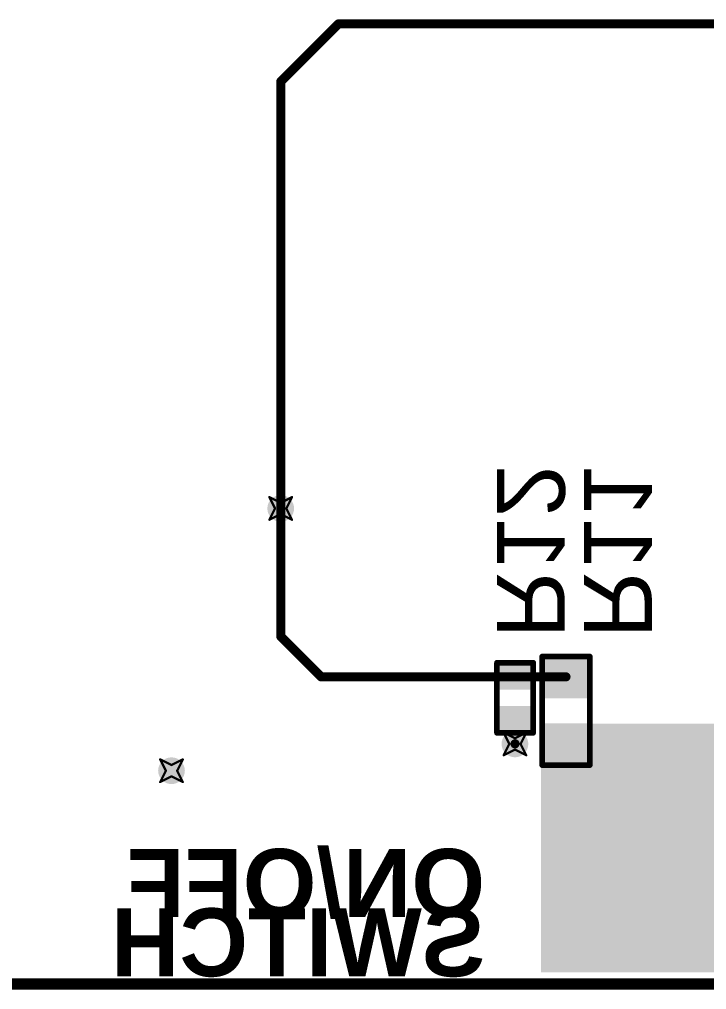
# Model space of a CAD drawing. Header units: inches. Extents: x -11 to 1110, y -7 to 455.
# Drawn here: x 589.11 to 604.53, y -0.13 to 21.64 of the extents above; entities that cross this region are included whole.
import ezdxf

# ---------------------------------------------------------------- set-up
doc = ezdxf.new("R2010")
doc.units = ezdxf.units.IN
for name, color, linetype in [('Board_outline', 216, 'Continuous'), ('Bottom Layer', 5, 'Continuous'), ('Bottom Overlay', 54, 'Continuous'), ('Bottom Paste', 16, 'Continuous'), ('Bottom Solder', 6, 'Continuous'), ('Drill Drawing', 1, 'Continuous'), ('Top Layer', 1, 'Continuous'), ('Via Holes', 16, 'Continuous')]:
    doc.layers.add(name, color=color, linetype=linetype)
doc.styles.add('Arial', font='', dxfattribs={"height": 0.2})
doc.styles.add('Arial_Bold', font='', dxfattribs={"height": 0.2})
doc.styles.get('Arial').set_extended_font_data('Arial')
doc.styles.get('Arial_Bold').set_extended_font_data('Arial', bold=True)

# ---------------------------------------------------------------- blocks, each defined once
blk = doc.blocks.new('R___0402_B_15')
at = {"layer": 'Bottom Layer'}
for points in [[(-0.241, 0.318), (-0.241, -0.318), (-0.699, -0.318), (-0.699, 0.318)], [(0.699, 0.318), (0.699, -0.318), (0.241, -0.318), (0.241, 0.318)]]:
    blk.add_hatch(color=5, dxfattribs=at).paths.add_polyline_path(points)
at = {"layer": 'Bottom Paste'}
for points in [[(-0.241, 0.318), (-0.241, -0.318), (-0.699, -0.318), (-0.699, 0.318)], [(0.699, 0.318), (0.699, -0.318), (0.241, -0.318), (0.241, 0.318)]]:
    blk.add_hatch(color=16, dxfattribs=at).paths.add_polyline_path(points)
at = {"layer": 'Bottom Solder'}
for points in [[(-0.186, 0.373), (-0.186, -0.373), (-0.754, -0.373), (-0.754, 0.373)], [(0.754, 0.373), (0.754, -0.373), (0.186, -0.373), (0.186, 0.373)]]:
    blk.add_hatch(color=6, dxfattribs=at).paths.add_polyline_path(points)
at = {"layer": 'Bottom Overlay'}
for points in [[(-0.787, 0.406, 0.127, 0.127, 0), (0.787, 0.406, 0.127, 0.127, 0)], [(-0.787, 0.406, 0.127, 0.127, 0), (-0.787, -0.406, 0.127, 0.127, 0)], [(0.787, 0.406, 0.127, 0.127, 0), (0.787, -0.406, 0.127, 0.127, 0)], [(-0.813, 0.432, 0.00323, 0.00323, 0), (0.813, 0.432, 0.00323, 0.00323, 0)], [(-0.787, -0.406, 0.127, 0.127, 0), (0.787, -0.406, 0.127, 0.127, 0)]]:
    blk.add_lwpolyline(points, format="xyseb", dxfattribs=at)
for points in [[(-0.819, 0.406, 0.0635, 0.0635, 1), (-0.756, 0.406, 0.0635, 0.0635, 1)], [(-0.819, 0.406, 0.0635, 0.0635, 1), (-0.756, 0.406, 0.0635, 0.0635, 1)], [(0.756, 0.406, 0.0635, 0.0635, 1), (0.819, 0.406, 0.0635, 0.0635, 1)], [(0.756, 0.406, 0.0635, 0.0635, 1), (0.819, 0.406, 0.0635, 0.0635, 1)], [(-0.814, 0.432, 0.00161, 0.00161, 1), (-0.812, 0.432, 0.00161, 0.00161, 1)], [(0.812, 0.432, 0.00161, 0.00161, 1), (0.814, 0.432, 0.00161, 0.00161, 1)], [(-0.819, -0.406, 0.0635, 0.0635, 1), (-0.756, -0.406, 0.0635, 0.0635, 1)], [(-0.819, -0.406, 0.0635, 0.0635, 1), (-0.756, -0.406, 0.0635, 0.0635, 1)], [(0.756, -0.406, 0.0635, 0.0635, 1), (0.819, -0.406, 0.0635, 0.0635, 1)], [(0.756, -0.406, 0.0635, 0.0635, 1), (0.819, -0.406, 0.0635, 0.0635, 1)]]:
    blk.add_lwpolyline(points, format="xyseb", close=True, dxfattribs=at)
blk = doc.blocks.new('R___0603_B_16')
at = {"layer": 'Bottom Layer'}
for points in [[(-1.143, -0.4445), (-1.143, 0.4445), (-0.381, 0.4445), (-0.381, -0.4445)], [(0.381, -0.4445), (0.381, 0.4445), (1.143, 0.4445), (1.143, -0.4445)]]:
    blk.add_hatch(color=5, dxfattribs=at).paths.add_polyline_path(points)
at = {"layer": 'Bottom Paste'}
for points in [[(-1.143, -0.4445), (-1.143, 0.4445), (-0.381, 0.4445), (-0.381, -0.4445)], [(0.381, -0.4445), (0.381, 0.4445), (1.143, 0.4445), (1.143, -0.4445)]]:
    blk.add_hatch(color=16, dxfattribs=at).paths.add_polyline_path(points)
at = {"layer": 'Bottom Solder'}
for points in [[(-1.2446, -0.5461), (-1.2446, 0.5461), (-0.2794, 0.5461), (-0.2794, -0.5461)], [(0.2794, -0.5461), (0.2794, 0.5461), (1.2446, 0.5461), (1.2446, -0.5461)]]:
    blk.add_hatch(color=6, dxfattribs=at).paths.add_polyline_path(points)
at = {"layer": 'Bottom Overlay'}
for points in [[(1.2192, 0.5334, 0.127, 0.127, 0), (-1.2192, 0.5334, 0.127, 0.127, 0)], [(-1.2192, -0.5334, 0.127, 0.127, 0), (-1.2192, 0.5334, 0.127, 0.127, 0)], [(1.2192, -0.5334, 0.127, 0.127, 0), (1.2192, 0.5334, 0.127, 0.127, 0)], [(1.2192, -0.5334, 0.127, 0.127, 0), (-1.2192, -0.5334, 0.127, 0.127, 0)]]:
    blk.add_lwpolyline(points, format="xyseb", dxfattribs=at)
for points in [[(-1.25095, 0.5334, 0.0635, 0.0635, 1), (-1.18745, 0.5334, 0.0635, 0.0635, 1)], [(-1.25095, 0.5334, 0.0635, 0.0635, 1), (-1.18745, 0.5334, 0.0635, 0.0635, 1)], [(1.18745, 0.5334, 0.0635, 0.0635, 1), (1.25095, 0.5334, 0.0635, 0.0635, 1)], [(1.18745, 0.5334, 0.0635, 0.0635, 1), (1.25095, 0.5334, 0.0635, 0.0635, 1)], [(-1.25095, -0.5334, 0.0635, 0.0635, 1), (-1.18745, -0.5334, 0.0635, 0.0635, 1)], [(-1.25095, -0.5334, 0.0635, 0.0635, 1), (-1.18745, -0.5334, 0.0635, 0.0635, 1)], [(1.18745, -0.5334, 0.0635, 0.0635, 1), (1.25095, -0.5334, 0.0635, 0.0635, 1)], [(1.18745, -0.5334, 0.0635, 0.0635, 1), (1.25095, -0.5334, 0.0635, 0.0635, 1)]]:
    blk.add_lwpolyline(points, format="xyseb", close=True, dxfattribs=at)

msp = doc.modelspace()

# ---------------------------------------------------------------- hatches: boundary and pattern name
at = {"layer": 'Bottom Layer'}
msp.add_hatch(color=5, dxfattribs=at).paths.add_polyline_path([(638.429, 15.262), (638.432, 15.248), (638.432, 13.621), (638.432, 10.287), (638.432, 10.287), (638.432, 8.465), (636.24, 8.465), (636.222, 8.468), (636.222, 8.82), (633.86, 8.82), (633.86, 8.508), (633.857, 8.49), (633.857, 7.96), (633.839, 7.957), (633.327, 7.957), (633.309, 7.96), (633.309, 8.648), (633.25, 8.648), (633.25, 10.471), (631.088, 10.471), (631.088, 0.259), (600.812, 0.259), (600.812, 5.824), (600.815, 5.839), (600.829, 5.842), (617.449, 5.842), (617.449, 10.471), (616.298, 10.471), (616.283, 10.474), (616.28, 10.489), (616.28, 10.827), (616.28, 12.086), (614.64, 12.086), (614.371, 12.355), (614.371, 12.781), (614.376, 12.781), (614.376, 13.621), (614.596, 13.621), (614.596, 12.781), (615.176, 12.781), (615.176, 13.621), (627.278, 13.621), (627.278, 15.248), (627.281, 15.262), (627.296, 15.265), (638.414, 15.265)])
h = msp.add_hatch(color=5, dxfattribs=at)
edge = h.paths.add_edge_path()
edge.add_arc((594.97, 10.668), 0.3, 0, 360)
h = msp.add_hatch(color=5, dxfattribs=at)
edge = h.paths.add_edge_path()
edge.add_arc((600.227, 5.385), 0.3, 0, 360)
h = msp.add_hatch(color=5, dxfattribs=at)
edge = h.paths.add_edge_path()
edge.add_arc((592.519, 4.784), 0.3, 0, 360)
at = {"layer": 'Top Layer'}
h = msp.add_hatch(color=1, dxfattribs=at)
edge = h.paths.add_edge_path()
edge.add_arc((594.97, 10.668), 0.3, 0, 360)
h = msp.add_hatch(color=1, dxfattribs=at)
edge = h.paths.add_edge_path()
edge.add_arc((600.227, 5.385), 0.3, 0, 360)
h = msp.add_hatch(color=1, dxfattribs=at)
edge = h.paths.add_edge_path()
edge.add_arc((592.519, 4.784), 0.3, 0, 360)
at = {"layer": 'Via Holes'}
h = msp.add_hatch(color=7, dxfattribs=at)
edge = h.paths.add_edge_path()
edge.add_arc((594.97, 10.668), 0.15, 0, 360)
h = msp.add_hatch(color=7, dxfattribs=at)
edge = h.paths.add_edge_path()
edge.add_arc((600.227, 5.385), 0.15, 0, 360)
h = msp.add_hatch(color=7, dxfattribs=at)
edge = h.paths.add_edge_path()
edge.add_arc((592.519, 4.784), 0.15, 0, 360)

# ---------------------------------------------------------------- linework, layer by layer
at = {"layer": 'Board_outline'}
msp.add_lwpolyline([(0, 0, 0.254, 0.254, 0), (704, 0, 0.254, 0.254, 0)], format="xyseb", dxfattribs=at)
at = {"layer": 'Bottom Layer'}
for points in [[(594.97, 7.798, 0.203, 0.203, 0), (594.97, 10.668, 0.203, 0.203, 0)], [(594.97, 7.798, 0.203, 0.203, 0), (595.877, 6.89, 0.203, 0.203, 0)], [(595.877, 6.89, 0.203, 0.203, 0), (600.23, 6.89, 0.203, 0.203, 0)], [(600.23, 6.89, 0.203, 0.203, 0), (601.373, 6.89, 0.203, 0.203, 0)], [(600.227, 5.385, 0.203, 0.203, 0), (600.23, 5.388, 0.203, 0.203, 0)]]:
    msp.add_lwpolyline(points, format="xyseb", dxfattribs=at)
for points in [[(594.919, 10.668, 0.102, 0.102, 1), (595.02, 10.668, 0.102, 0.102, 1)], [(594.919, 7.798, 0.102, 0.102, 1), (595.02, 7.798, 0.102, 0.102, 1)], [(594.919, 7.798, 0.102, 0.102, 1), (595.02, 7.798, 0.102, 0.102, 1)], [(595.827, 6.89, 0.102, 0.102, 1), (595.928, 6.89, 0.102, 0.102, 1)], [(595.827, 6.89, 0.102, 0.102, 1), (595.928, 6.89, 0.102, 0.102, 1)], [(600.18, 6.89, 0.102, 0.102, 1), (600.281, 6.89, 0.102, 0.102, 1)], [(600.18, 6.89, 0.102, 0.102, 1), (600.281, 6.89, 0.102, 0.102, 1)], [(601.323, 6.89, 0.102, 0.102, 1), (601.424, 6.89, 0.102, 0.102, 1)], [(600.177, 5.385, 0.102, 0.102, 1), (600.278, 5.385, 0.102, 0.102, 1)], [(600.18, 5.388, 0.102, 0.102, 1), (600.281, 5.388, 0.102, 0.102, 1)]]:
    msp.add_lwpolyline(points, format="xyseb", close=True, dxfattribs=at)
at = {"layer": 'Drill Drawing'}
for points in [[(594.716, 10.922, 0.0508, 0.0508, 0), (594.97, 10.795, 0.0508, 0.0508, 0)], [(594.716, 10.922, 0.0508, 0.0508, 0), (594.843, 10.668, 0.0508, 0.0508, 0)], [(594.97, 10.795, 0.0508, 0.0508, 0), (595.224, 10.922, 0.0508, 0.0508, 0)], [(595.097, 10.668, 0.0508, 0.0508, 0), (595.224, 10.922, 0.0508, 0.0508, 0)], [(594.716, 10.414, 0.0508, 0.0508, 0), (594.843, 10.668, 0.0508, 0.0508, 0)], [(595.097, 10.668, 0.0508, 0.0508, 0), (595.224, 10.414, 0.0508, 0.0508, 0)], [(594.716, 10.414, 0.0508, 0.0508, 0), (594.97, 10.541, 0.0508, 0.0508, 0)], [(594.97, 10.541, 0.0508, 0.0508, 0), (595.224, 10.414, 0.0508, 0.0508, 0)], [(599.973, 5.639, 0.0508, 0.0508, 0), (600.227, 5.512, 0.0508, 0.0508, 0)], [(599.973, 5.639, 0.0508, 0.0508, 0), (600.1, 5.385, 0.0508, 0.0508, 0)], [(600.227, 5.512, 0.0508, 0.0508, 0), (600.481, 5.639, 0.0508, 0.0508, 0)], [(600.354, 5.385, 0.0508, 0.0508, 0), (600.481, 5.639, 0.0508, 0.0508, 0)], [(599.973, 5.131, 0.0508, 0.0508, 0), (600.1, 5.385, 0.0508, 0.0508, 0)], [(599.973, 5.131, 0.0508, 0.0508, 0), (600.227, 5.258, 0.0508, 0.0508, 0)], [(600.227, 5.258, 0.0508, 0.0508, 0), (600.481, 5.131, 0.0508, 0.0508, 0)], [(600.354, 5.385, 0.0508, 0.0508, 0), (600.481, 5.131, 0.0508, 0.0508, 0)], [(592.265, 5.038, 0.0508, 0.0508, 0), (592.519, 4.911, 0.0508, 0.0508, 0)], [(592.265, 5.038, 0.0508, 0.0508, 0), (592.392, 4.784, 0.0508, 0.0508, 0)], [(592.519, 4.911, 0.0508, 0.0508, 0), (592.773, 5.038, 0.0508, 0.0508, 0)], [(592.646, 4.784, 0.0508, 0.0508, 0), (592.773, 5.038, 0.0508, 0.0508, 0)], [(592.265, 4.53, 0.0508, 0.0508, 0), (592.392, 4.784, 0.0508, 0.0508, 0)], [(592.646, 4.784, 0.0508, 0.0508, 0), (592.773, 4.53, 0.0508, 0.0508, 0)], [(592.265, 4.53, 0.0508, 0.0508, 0), (592.519, 4.657, 0.0508, 0.0508, 0)], [(592.519, 4.657, 0.0508, 0.0508, 0), (592.773, 4.53, 0.0508, 0.0508, 0)]]:
    msp.add_lwpolyline(points, format="xyseb", dxfattribs=at)
for points in [[(594.703, 10.922, 0.0254, 0.0254, 1), (594.728, 10.922, 0.0254, 0.0254, 1)], [(594.703, 10.922, 0.0254, 0.0254, 1), (594.728, 10.922, 0.0254, 0.0254, 1)], [(595.211, 10.922, 0.0254, 0.0254, 1), (595.236, 10.922, 0.0254, 0.0254, 1)], [(595.211, 10.922, 0.0254, 0.0254, 1), (595.236, 10.922, 0.0254, 0.0254, 1)], [(594.83, 10.668, 0.0254, 0.0254, 1), (594.855, 10.668, 0.0254, 0.0254, 1)], [(594.83, 10.668, 0.0254, 0.0254, 1), (594.855, 10.668, 0.0254, 0.0254, 1)], [(594.957, 10.795, 0.0254, 0.0254, 1), (594.982, 10.795, 0.0254, 0.0254, 1)], [(594.957, 10.795, 0.0254, 0.0254, 1), (594.982, 10.795, 0.0254, 0.0254, 1)], [(595.084, 10.668, 0.0254, 0.0254, 1), (595.109, 10.668, 0.0254, 0.0254, 1)], [(595.084, 10.668, 0.0254, 0.0254, 1), (595.109, 10.668, 0.0254, 0.0254, 1)], [(594.957, 10.541, 0.0254, 0.0254, 1), (594.982, 10.541, 0.0254, 0.0254, 1)], [(594.957, 10.541, 0.0254, 0.0254, 1), (594.982, 10.541, 0.0254, 0.0254, 1)], [(594.703, 10.414, 0.0254, 0.0254, 1), (594.728, 10.414, 0.0254, 0.0254, 1)], [(594.703, 10.414, 0.0254, 0.0254, 1), (594.728, 10.414, 0.0254, 0.0254, 1)], [(595.211, 10.414, 0.0254, 0.0254, 1), (595.236, 10.414, 0.0254, 0.0254, 1)], [(595.211, 10.414, 0.0254, 0.0254, 1), (595.236, 10.414, 0.0254, 0.0254, 1)], [(599.961, 5.639, 0.0254, 0.0254, 1), (599.986, 5.639, 0.0254, 0.0254, 1)], [(599.961, 5.639, 0.0254, 0.0254, 1), (599.986, 5.639, 0.0254, 0.0254, 1)], [(600.469, 5.639, 0.0254, 0.0254, 1), (600.494, 5.639, 0.0254, 0.0254, 1)], [(600.469, 5.639, 0.0254, 0.0254, 1), (600.494, 5.639, 0.0254, 0.0254, 1)], [(600.215, 5.512, 0.0254, 0.0254, 1), (600.24, 5.512, 0.0254, 0.0254, 1)], [(600.215, 5.512, 0.0254, 0.0254, 1), (600.24, 5.512, 0.0254, 0.0254, 1)], [(600.088, 5.385, 0.0254, 0.0254, 1), (600.113, 5.385, 0.0254, 0.0254, 1)], [(600.088, 5.385, 0.0254, 0.0254, 1), (600.113, 5.385, 0.0254, 0.0254, 1)], [(600.215, 5.258, 0.0254, 0.0254, 1), (600.24, 5.258, 0.0254, 0.0254, 1)], [(600.215, 5.258, 0.0254, 0.0254, 1), (600.24, 5.258, 0.0254, 0.0254, 1)], [(600.342, 5.385, 0.0254, 0.0254, 1), (600.367, 5.385, 0.0254, 0.0254, 1)], [(600.342, 5.385, 0.0254, 0.0254, 1), (600.367, 5.385, 0.0254, 0.0254, 1)], [(592.252, 5.038, 0.0254, 0.0254, 1), (592.277, 5.038, 0.0254, 0.0254, 1)], [(592.252, 5.038, 0.0254, 0.0254, 1), (592.277, 5.038, 0.0254, 0.0254, 1)], [(592.76, 5.038, 0.0254, 0.0254, 1), (592.785, 5.038, 0.0254, 0.0254, 1)], [(592.76, 5.038, 0.0254, 0.0254, 1), (592.785, 5.038, 0.0254, 0.0254, 1)], [(599.961, 5.131, 0.0254, 0.0254, 1), (599.986, 5.131, 0.0254, 0.0254, 1)], [(599.961, 5.131, 0.0254, 0.0254, 1), (599.986, 5.131, 0.0254, 0.0254, 1)], [(600.469, 5.131, 0.0254, 0.0254, 1), (600.494, 5.131, 0.0254, 0.0254, 1)], [(600.469, 5.131, 0.0254, 0.0254, 1), (600.494, 5.131, 0.0254, 0.0254, 1)], [(592.379, 4.784, 0.0254, 0.0254, 1), (592.404, 4.784, 0.0254, 0.0254, 1)], [(592.379, 4.784, 0.0254, 0.0254, 1), (592.404, 4.784, 0.0254, 0.0254, 1)], [(592.506, 4.911, 0.0254, 0.0254, 1), (592.531, 4.911, 0.0254, 0.0254, 1)], [(592.506, 4.911, 0.0254, 0.0254, 1), (592.531, 4.911, 0.0254, 0.0254, 1)], [(592.633, 4.784, 0.0254, 0.0254, 1), (592.658, 4.784, 0.0254, 0.0254, 1)], [(592.633, 4.784, 0.0254, 0.0254, 1), (592.658, 4.784, 0.0254, 0.0254, 1)], [(592.506, 4.657, 0.0254, 0.0254, 1), (592.531, 4.657, 0.0254, 0.0254, 1)], [(592.506, 4.657, 0.0254, 0.0254, 1), (592.531, 4.657, 0.0254, 0.0254, 1)], [(592.252, 4.53, 0.0254, 0.0254, 1), (592.277, 4.53, 0.0254, 0.0254, 1)], [(592.252, 4.53, 0.0254, 0.0254, 1), (592.277, 4.53, 0.0254, 0.0254, 1)], [(592.76, 4.53, 0.0254, 0.0254, 1), (592.785, 4.53, 0.0254, 0.0254, 1)], [(592.76, 4.53, 0.0254, 0.0254, 1), (592.785, 4.53, 0.0254, 0.0254, 1)]]:
    msp.add_lwpolyline(points, format="xyseb", close=True, dxfattribs=at)
at = {"layer": 'Top Layer'}
for points in [[(594.97, 20.244, 0.203, 0.203, 0), (596.265, 21.539, 0.203, 0.203, 0)], [(596.265, 21.539, 0.203, 0.203, 0), (608, 21.539, 0.203, 0.203, 0)], [(594.97, 10.668, 0.203, 0.203, 0), (594.97, 20.244, 0.203, 0.203, 0)]]:
    msp.add_lwpolyline(points, format="xyseb", dxfattribs=at)
for points in [[(596.214, 21.539, 0.102, 0.102, 1), (596.316, 21.539, 0.102, 0.102, 1)], [(596.214, 21.539, 0.102, 0.102, 1), (596.316, 21.539, 0.102, 0.102, 1)], [(594.919, 20.244, 0.102, 0.102, 1), (595.02, 20.244, 0.102, 0.102, 1)], [(594.919, 20.244, 0.102, 0.102, 1), (595.02, 20.244, 0.102, 0.102, 1)], [(594.919, 10.668, 0.102, 0.102, 1), (595.02, 10.668, 0.102, 0.102, 1)]]:
    msp.add_lwpolyline(points, format="xyseb", close=True, dxfattribs=at)

# ---------------------------------------------------------------- block references
for name, p, rotation in [('R___0603_B_16', (601.373, 6.128), 270), ('R___0402_B_15', (600.23, 6.42), 90)]:
    msp.add_blockref(name, p, dxfattribs=dict(rotation=rotation))

# ---------------------------------------------------------------- texts
at = {"layer": 'Bottom Overlay', "text_generation_flag": 2}
for s, rotation, style, p in [('R12', 270, 'Arial', (599.821, 7.748)), ('R11', 270, 'Arial', (601.777, 7.748)), ('ON/OFF', 360, 'Arial_Bold', (599.556, 1.505)), ('SWITCH', 360, 'Arial_Bold', (599.556, 0.171))]:
    msp.add_text(s, height=1.524, rotation=rotation, dxfattribs=dict(at, style=style)).set_placement(p)

doc.saveas('drawing.dxf')
